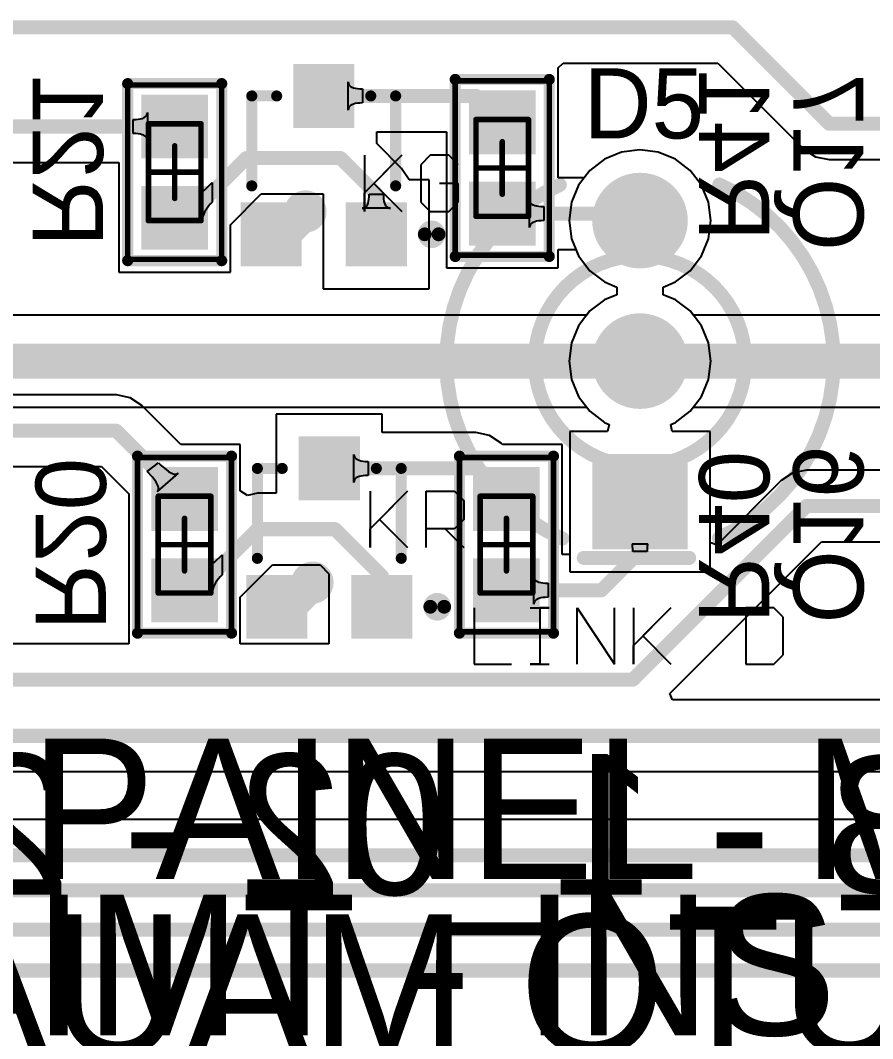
# Model space of a CAD drawing. Extents: x 8 to 204, y 9 to 177.
# Drawn here: x 94.26 to 109.66, y 22.49 to 40.89 of the extents above; entities that cross this region are included whole.
import ezdxf

# ---------------------------------------------------------------- set-up
doc = ezdxf.new("R2010")
doc.units = 0
doc.layers.get('0').update_dxf_attribs({"linetype": 'CONTINUOUS'})
for name, color, linetype in [('BOTTOMLAYER', 5, 'CONTINUOUS'), ('BOTTOMOVERLAY', 54, 'CONTINUOUS'), ('BOTTOMPASTE', 16, 'CONTINUOUS'), ('BOTTOMSOLDER', 6, 'CONTINUOUS'), ('MECHANICAL1', 6, 'CONTINUOUS'), ('MECHANICAL13', 56, 'CONTINUOUS'), ('MECHANICAL15', 56, 'CONTINUOUS'), ('MULTILAYER', 9, 'CONTINUOUS'), ('PADHOLELAYER', 156, 'CONTINUOUS'), ('TOPLAYER', 1, 'CONTINUOUS'), ('TOPOVERLAY', 2, 'CONTINUOUS'), ('TOPSOLDER', 216, 'CONTINUOUS'), ('VIAHOLELAYER', 16, 'CONTINUOUS')]:
    doc.layers.add(name, color=color, linetype=linetype)

# ---------------------------------------------------------------- blocks, each defined once
blk = doc.blocks.new('0603___MONTAGEM_M_QUINA_BK')
at = {"layer": 'BOTTOMLAYER'}
for points in [[(-1.3, 0.5), (-1.3, -0.5), (-0.35, 0.5), (-0.35, -0.5)], [(0.35, 0.5), (0.35, -0.5), (1.3, 0.5), (1.3, -0.5)]]:
    blk.add_solid(points, dxfattribs=at)
at = {"layer": 'BOTTOMOVERLAY', "const_width": 0.2}
for points in [[(-1.6, 0.85), (-1.6, -0.85)], [(-1.6, 0.85), (1.6, 0.85)], [(1.6, 0.85), (1.6, -0.85)], [(-1.6, -0.85), (1.6, -0.85)]]:
    blk.add_lwpolyline(points, dxfattribs=at)
at = {"layer": 'BOTTOMOVERLAY', "const_width": 0.1}
for points in [[(-1.65, 0.85, 1), (-1.55, 0.85, 1)], [(-1.65, 0.85, 1), (-1.55, 0.85, 1)], [(1.55, 0.85, 1), (1.65, 0.85, 1)], [(1.55, 0.85, 1), (1.65, 0.85, 1)], [(-1.65, -0.85, 1), (-1.55, -0.85, 1)], [(-1.65, -0.85, 1), (-1.55, -0.85, 1)], [(1.55, -0.85, 1), (1.65, -0.85, 1)], [(1.55, -0.85, 1), (1.65, -0.85, 1)]]:
    blk.add_lwpolyline(points, format="xyb", close=True, dxfattribs=at)
at = {"layer": 'BOTTOMPASTE'}
for points in [[(-1.3, 0.5), (-1.3, -0.5), (-0.35, 0.5), (-0.35, -0.5)], [(0.35, 0.5), (0.35, -0.5), (1.3, 0.5), (1.3, -0.5)]]:
    blk.add_solid(points, dxfattribs=at)
at = {"layer": 'BOTTOMSOLDER'}
for points in [[(-1.402, 0.602), (-1.402, -0.602), (-0.248, 0.602), (-0.248, -0.602)], [(0.248, 0.602), (0.248, -0.602), (1.402, 0.602), (1.402, -0.602)]]:
    blk.add_solid(points, dxfattribs=at)
at = {"layer": 'MECHANICAL13', "const_width": 0.1}
for points in [[(-0.875, 0.475), (-0.875, -0.475)], [(-0.875, 0.475), (0.875, 0.475)], [(0.875, 0.475), (0.875, -0.475)], [(-0.875, -0.475), (0.875, -0.475)]]:
    blk.add_lwpolyline(points, dxfattribs=at)
at = {"layer": 'MECHANICAL13', "const_width": 0.05}
for points in [[(-0.9, 0.475, 1), (-0.85, 0.475, 1)], [(-0.9, 0.475, 1), (-0.85, 0.475, 1)], [(0.85, 0.475, 1), (0.9, 0.475, 1)], [(0.85, 0.475, 1), (0.9, 0.475, 1)], [(-0.9, -0.475, 1), (-0.85, -0.475, 1)], [(-0.9, -0.475, 1), (-0.85, -0.475, 1)], [(0.85, -0.475, 1), (0.9, -0.475, 1)], [(0.85, -0.475, 1), (0.9, -0.475, 1)]]:
    blk.add_lwpolyline(points, format="xyb", close=True, dxfattribs=at)
at = {"layer": 'MECHANICAL15', "const_width": 0.1}
for points in [[(-1.575, 0.85), (-1.575, -0.85)], [(-1.575, 0.85), (1.575, 0.85)], [(1.575, 0.85), (1.575, -0.85)], [(0, 0.475), (0, -0.475)], [(-0.475, 0), (0.475, 0)], [(-1.575, -0.85), (1.575, -0.85)]]:
    blk.add_lwpolyline(points, dxfattribs=at)
at = {"layer": 'MECHANICAL15', "const_width": 0.05}
for points in [[(-1.6, 0.85, 1), (-1.55, 0.85, 1)], [(-1.6, 0.85, 1), (-1.55, 0.85, 1)], [(1.55, 0.85, 1), (1.6, 0.85, 1)], [(1.55, 0.85, 1), (1.6, 0.85, 1)], [(-0.025, 0.475, 1), (0.025, 0.475, 1)], [(-0.5, 0, 1), (-0.45, 0, 1)], [(0.45, 0, 1), (0.5, 0, 1)], [(-0.025, -0.475, 1), (0.025, -0.475, 1)], [(-1.6, -0.85, 1), (-1.55, -0.85, 1)], [(-1.6, -0.85, 1), (-1.55, -0.85, 1)], [(1.55, -0.85, 1), (1.6, -0.85, 1)], [(1.55, -0.85, 1), (1.6, -0.85, 1)]]:
    blk.add_lwpolyline(points, format="xyb", close=True, dxfattribs=at)
blk = doc.blocks.new('0603___MONTAGEM_M_QUINA_BL')
at = {"layer": 'BOTTOMLAYER'}
for points in [[(-1.3, 0.5), (-1.3, -0.5), (-0.35, 0.5), (-0.35, -0.5)], [(0.35, 0.5), (0.35, -0.5), (1.3, 0.5), (1.3, -0.5)]]:
    blk.add_solid(points, dxfattribs=at)
at = {"layer": 'BOTTOMOVERLAY', "const_width": 0.2}
for points in [[(-1.6, 0.85), (-1.6, -0.85)], [(-1.6, 0.85), (1.6, 0.85)], [(1.6, 0.85), (1.6, -0.85)], [(-1.6, -0.85), (1.6, -0.85)]]:
    blk.add_lwpolyline(points, dxfattribs=at)
at = {"layer": 'BOTTOMOVERLAY', "const_width": 0.1}
for points in [[(-1.65, 0.85, 1), (-1.55, 0.85, 1)], [(-1.65, 0.85, 1), (-1.55, 0.85, 1)], [(1.55, 0.85, 1), (1.65, 0.85, 1)], [(1.55, 0.85, 1), (1.65, 0.85, 1)], [(-1.65, -0.85, 1), (-1.55, -0.85, 1)], [(-1.65, -0.85, 1), (-1.55, -0.85, 1)], [(1.55, -0.85, 1), (1.65, -0.85, 1)], [(1.55, -0.85, 1), (1.65, -0.85, 1)]]:
    blk.add_lwpolyline(points, format="xyb", close=True, dxfattribs=at)
at = {"layer": 'BOTTOMPASTE'}
for points in [[(-1.3, 0.5), (-1.3, -0.5), (-0.35, 0.5), (-0.35, -0.5)], [(0.35, 0.5), (0.35, -0.5), (1.3, 0.5), (1.3, -0.5)]]:
    blk.add_solid(points, dxfattribs=at)
at = {"layer": 'BOTTOMSOLDER'}
for points in [[(-1.402, 0.602), (-1.402, -0.602), (-0.248, 0.602), (-0.248, -0.602)], [(0.248, 0.602), (0.248, -0.602), (1.402, 0.602), (1.402, -0.602)]]:
    blk.add_solid(points, dxfattribs=at)
at = {"layer": 'MECHANICAL13', "const_width": 0.1}
for points in [[(-0.875, 0.475), (-0.875, -0.475)], [(-0.875, 0.475), (0.875, 0.475)], [(0.875, 0.475), (0.875, -0.475)], [(-0.875, -0.475), (0.875, -0.475)]]:
    blk.add_lwpolyline(points, dxfattribs=at)
at = {"layer": 'MECHANICAL13', "const_width": 0.05}
for points in [[(-0.9, 0.475, 1), (-0.85, 0.475, 1)], [(-0.9, 0.475, 1), (-0.85, 0.475, 1)], [(0.85, 0.475, 1), (0.9, 0.475, 1)], [(0.85, 0.475, 1), (0.9, 0.475, 1)], [(-0.9, -0.475, 1), (-0.85, -0.475, 1)], [(-0.9, -0.475, 1), (-0.85, -0.475, 1)], [(0.85, -0.475, 1), (0.9, -0.475, 1)], [(0.85, -0.475, 1), (0.9, -0.475, 1)]]:
    blk.add_lwpolyline(points, format="xyb", close=True, dxfattribs=at)
at = {"layer": 'MECHANICAL15', "const_width": 0.1}
for points in [[(-1.575, 0.85), (-1.575, -0.85)], [(-1.575, 0.85), (1.575, 0.85)], [(1.575, 0.85), (1.575, -0.85)], [(0, 0.475), (0, -0.475)], [(-0.475, 0), (0.475, 0)], [(-1.575, -0.85), (1.575, -0.85)]]:
    blk.add_lwpolyline(points, dxfattribs=at)
at = {"layer": 'MECHANICAL15', "const_width": 0.05}
for points in [[(-1.6, 0.85, 1), (-1.55, 0.85, 1)], [(-1.6, 0.85, 1), (-1.55, 0.85, 1)], [(1.55, 0.85, 1), (1.6, 0.85, 1)], [(1.55, 0.85, 1), (1.6, 0.85, 1)], [(-0.025, 0.475, 1), (0.025, 0.475, 1)], [(-0.5, 0, 1), (-0.45, 0, 1)], [(0.45, 0, 1), (0.5, 0, 1)], [(-0.025, -0.475, 1), (0.025, -0.475, 1)], [(-1.6, -0.85, 1), (-1.55, -0.85, 1)], [(-1.6, -0.85, 1), (-1.55, -0.85, 1)], [(1.55, -0.85, 1), (1.6, -0.85, 1)], [(1.55, -0.85, 1), (1.6, -0.85, 1)]]:
    blk.add_lwpolyline(points, format="xyb", close=True, dxfattribs=at)
blk = doc.blocks.new('0603___MONTAGEM_M_QUINA_BS')
at = {"layer": 'BOTTOMLAYER'}
for points in [[(-1.3, 0.5), (-1.3, -0.5), (-0.35, 0.5), (-0.35, -0.5)], [(0.35, 0.5), (0.35, -0.5), (1.3, 0.5), (1.3, -0.5)]]:
    blk.add_solid(points, dxfattribs=at)
at = {"layer": 'BOTTOMOVERLAY', "const_width": 0.2}
for points in [[(-1.6, -0.85), (-1.6, 0.85)], [(1.6, 0.85), (-1.6, 0.85)], [(1.6, -0.85), (1.6, 0.85)], [(1.6, -0.85), (-1.6, -0.85)]]:
    blk.add_lwpolyline(points, dxfattribs=at)
at = {"layer": 'BOTTOMOVERLAY', "const_width": 0.1}
for points in [[(-1.65, 0.85, 1), (-1.55, 0.85, 1)], [(-1.65, 0.85, 1), (-1.55, 0.85, 1)], [(1.55, 0.85, 1), (1.65, 0.85, 1)], [(1.55, 0.85, 1), (1.65, 0.85, 1)], [(-1.65, -0.85, 1), (-1.55, -0.85, 1)], [(-1.65, -0.85, 1), (-1.55, -0.85, 1)], [(1.55, -0.85, 1), (1.65, -0.85, 1)], [(1.55, -0.85, 1), (1.65, -0.85, 1)]]:
    blk.add_lwpolyline(points, format="xyb", close=True, dxfattribs=at)
at = {"layer": 'BOTTOMPASTE'}
for points in [[(-1.3, 0.5), (-1.3, -0.5), (-0.35, 0.5), (-0.35, -0.5)], [(0.35, 0.5), (0.35, -0.5), (1.3, 0.5), (1.3, -0.5)]]:
    blk.add_solid(points, dxfattribs=at)
at = {"layer": 'BOTTOMSOLDER'}
for points in [[(-1.402, 0.602), (-1.402, -0.602), (-0.248, 0.602), (-0.248, -0.602)], [(0.248, 0.602), (0.248, -0.602), (1.402, 0.602), (1.402, -0.602)]]:
    blk.add_solid(points, dxfattribs=at)
at = {"layer": 'MECHANICAL13', "const_width": 0.1}
for points in [[(-0.875, -0.475), (-0.875, 0.475)], [(0.875, 0.475), (-0.875, 0.475)], [(0.875, -0.475), (0.875, 0.475)], [(0.875, -0.475), (-0.875, -0.475)]]:
    blk.add_lwpolyline(points, dxfattribs=at)
at = {"layer": 'MECHANICAL13', "const_width": 0.05}
for points in [[(-0.9, 0.475, 1), (-0.85, 0.475, 1)], [(-0.9, 0.475, 1), (-0.85, 0.475, 1)], [(0.85, 0.475, 1), (0.9, 0.475, 1)], [(0.85, 0.475, 1), (0.9, 0.475, 1)], [(-0.9, -0.475, 1), (-0.85, -0.475, 1)], [(-0.9, -0.475, 1), (-0.85, -0.475, 1)], [(0.85, -0.475, 1), (0.9, -0.475, 1)], [(0.85, -0.475, 1), (0.9, -0.475, 1)]]:
    blk.add_lwpolyline(points, format="xyb", close=True, dxfattribs=at)
at = {"layer": 'MECHANICAL15', "const_width": 0.1}
for points in [[(-1.575, -0.85), (-1.575, 0.85)], [(1.575, 0.85), (-1.575, 0.85)], [(1.575, -0.85), (1.575, 0.85)], [(0, -0.475), (0, 0.475)], [(0.475, 0), (-0.475, 0)], [(1.575, -0.85), (-1.575, -0.85)]]:
    blk.add_lwpolyline(points, dxfattribs=at)
at = {"layer": 'MECHANICAL15', "const_width": 0.05}
for points in [[(-1.6, 0.85, 1), (-1.55, 0.85, 1)], [(-1.6, 0.85, 1), (-1.55, 0.85, 1)], [(1.55, 0.85, 1), (1.6, 0.85, 1)], [(1.55, 0.85, 1), (1.6, 0.85, 1)], [(-0.025, 0.475, 1), (0.025, 0.475, 1)], [(-0.5, 0, 1), (-0.45, 0, 1)], [(0.45, 0, 1), (0.5, 0, 1)], [(-0.025, -0.475, 1), (0.025, -0.475, 1)], [(-1.6, -0.85, 1), (-1.55, -0.85, 1)], [(-1.6, -0.85, 1), (-1.55, -0.85, 1)], [(1.55, -0.85, 1), (1.6, -0.85, 1)], [(1.55, -0.85, 1), (1.6, -0.85, 1)]]:
    blk.add_lwpolyline(points, format="xyb", close=True, dxfattribs=at)
blk = doc.blocks.new('0603___MONTAGEM_M_QUINA_BT')
at = {"layer": 'BOTTOMLAYER'}
for points in [[(-1.3, 0.5), (-1.3, -0.5), (-0.35, 0.5), (-0.35, -0.5)], [(0.35, 0.5), (0.35, -0.5), (1.3, 0.5), (1.3, -0.5)]]:
    blk.add_solid(points, dxfattribs=at)
at = {"layer": 'BOTTOMOVERLAY', "const_width": 0.2}
for points in [[(-1.6, -0.85), (-1.6, 0.85)], [(1.6, 0.85), (-1.6, 0.85)], [(1.6, -0.85), (1.6, 0.85)], [(1.6, -0.85), (-1.6, -0.85)]]:
    blk.add_lwpolyline(points, dxfattribs=at)
at = {"layer": 'BOTTOMOVERLAY', "const_width": 0.1}
for points in [[(-1.65, 0.85, 1), (-1.55, 0.85, 1)], [(-1.65, 0.85, 1), (-1.55, 0.85, 1)], [(1.55, 0.85, 1), (1.65, 0.85, 1)], [(1.55, 0.85, 1), (1.65, 0.85, 1)], [(-1.65, -0.85, 1), (-1.55, -0.85, 1)], [(-1.65, -0.85, 1), (-1.55, -0.85, 1)], [(1.55, -0.85, 1), (1.65, -0.85, 1)], [(1.55, -0.85, 1), (1.65, -0.85, 1)]]:
    blk.add_lwpolyline(points, format="xyb", close=True, dxfattribs=at)
at = {"layer": 'BOTTOMPASTE'}
for points in [[(-1.3, 0.5), (-1.3, -0.5), (-0.35, 0.5), (-0.35, -0.5)], [(0.35, 0.5), (0.35, -0.5), (1.3, 0.5), (1.3, -0.5)]]:
    blk.add_solid(points, dxfattribs=at)
at = {"layer": 'BOTTOMSOLDER'}
for points in [[(-1.402, 0.602), (-1.402, -0.602), (-0.248, 0.602), (-0.248, -0.602)], [(0.248, 0.602), (0.248, -0.602), (1.402, 0.602), (1.402, -0.602)]]:
    blk.add_solid(points, dxfattribs=at)
at = {"layer": 'MECHANICAL13', "const_width": 0.1}
for points in [[(-0.875, -0.475), (-0.875, 0.475)], [(0.875, 0.475), (-0.875, 0.475)], [(0.875, -0.475), (0.875, 0.475)], [(0.875, -0.475), (-0.875, -0.475)]]:
    blk.add_lwpolyline(points, dxfattribs=at)
at = {"layer": 'MECHANICAL13', "const_width": 0.05}
for points in [[(-0.9, 0.475, 1), (-0.85, 0.475, 1)], [(-0.9, 0.475, 1), (-0.85, 0.475, 1)], [(0.85, 0.475, 1), (0.9, 0.475, 1)], [(0.85, 0.475, 1), (0.9, 0.475, 1)], [(-0.9, -0.475, 1), (-0.85, -0.475, 1)], [(-0.9, -0.475, 1), (-0.85, -0.475, 1)], [(0.85, -0.475, 1), (0.9, -0.475, 1)], [(0.85, -0.475, 1), (0.9, -0.475, 1)]]:
    blk.add_lwpolyline(points, format="xyb", close=True, dxfattribs=at)
at = {"layer": 'MECHANICAL15', "const_width": 0.1}
for points in [[(-1.575, -0.85), (-1.575, 0.85)], [(1.575, 0.85), (-1.575, 0.85)], [(1.575, -0.85), (1.575, 0.85)], [(0, -0.475), (0, 0.475)], [(0.475, 0), (-0.475, 0)], [(1.575, -0.85), (-1.575, -0.85)]]:
    blk.add_lwpolyline(points, dxfattribs=at)
at = {"layer": 'MECHANICAL15', "const_width": 0.05}
for points in [[(-1.6, 0.85, 1), (-1.55, 0.85, 1)], [(-1.6, 0.85, 1), (-1.55, 0.85, 1)], [(1.55, 0.85, 1), (1.6, 0.85, 1)], [(1.55, 0.85, 1), (1.6, 0.85, 1)], [(-0.025, 0.475, 1), (0.025, 0.475, 1)], [(-0.5, 0, 1), (-0.45, 0, 1)], [(0.45, 0, 1), (0.5, 0, 1)], [(-0.025, -0.475, 1), (0.025, -0.475, 1)], [(-1.6, -0.85, 1), (-1.55, -0.85, 1)], [(-1.6, -0.85, 1), (-1.55, -0.85, 1)], [(1.55, -0.85, 1), (1.6, -0.85, 1)], [(1.55, -0.85, 1), (1.6, -0.85, 1)]]:
    blk.add_lwpolyline(points, format="xyb", close=True, dxfattribs=at)
blk = doc.blocks.new('SOT_23B_B_182')
at = {"layer": 'BOTTOMLAYER'}
for points in [[(-1.4, 0.775), (-0.5, 0.775), (-1.4, 1.725), (-0.5, 1.725)], [(0.5, 0.775), (1.4, 0.775), (0.5, 1.725), (1.4, 1.725)], [(-0.45, -1.725), (0.45, -1.725), (-0.45, -0.775), (0.45, -0.775)]]:
    blk.add_solid(points, dxfattribs=at)
at = {"layer": 'BOTTOMOVERLAY'}
for points, const_width in [([(-1.825, 1.25, 1), (-2.075, 1.25, 1)], 0.25), ([(-2.138, 1.25, 1), (-2.013, 1.25, 1)], 0.125), ([(-1.887, 1.25, 1), (-1.763, 1.25, 1)], 0.125), ([(-1.35, 0.375, 1), (-1.25, 0.375, 1)], 0.1), ([(1.25, 0.375, 1), (1.35, 0.375, 1)], 0.1), ([(-1.35, -1.25, 1), (-1.25, -1.25, 1)], 0.1), ([(-1.35, -1.25, 1), (-1.25, -1.25, 1)], 0.1), ([(-0.9, -1.25, 1), (-0.8, -1.25, 1)], 0.1), ([(0.8, -1.25, 1), (0.9, -1.25, 1)], 0.1), ([(1.25, -1.25, 1), (1.35, -1.25, 1)], 0.1), ([(1.25, -1.25, 1), (1.35, -1.25, 1)], 0.1)]:
    blk.add_lwpolyline(points, format="xyb", close=True, dxfattribs=dict(at, const_width=const_width))
at = {"layer": 'BOTTOMOVERLAY', "const_width": 0.2}
for points in [[(-1.3, 0.375), (-1.3, -1.25)], [(1.3, 0.375), (1.3, -1.25)], [(-0.85, -1.25), (-1.3, -1.25)], [(1.3, -1.25), (0.85, -1.25)]]:
    blk.add_lwpolyline(points, dxfattribs=at)
at = {"layer": 'BOTTOMPASTE'}
for points in [[(-1.4, 0.775), (-0.5, 0.775), (-1.4, 1.725), (-0.5, 1.725)], [(0.5, 0.775), (1.4, 0.775), (0.5, 1.725), (1.4, 1.725)], [(-0.45, -1.725), (0.45, -1.725), (-0.45, -0.775), (0.45, -0.775)]]:
    blk.add_solid(points, dxfattribs=at)
at = {"layer": 'BOTTOMSOLDER'}
for points in [[(-1.502, 0.673), (-0.398, 0.673), (-1.502, 1.827), (-0.398, 1.827)], [(0.398, 0.673), (1.502, 0.673), (0.398, 1.827), (1.502, 1.827)], [(-0.552, -1.827), (0.552, -1.827), (-0.552, -0.673), (0.552, -0.673)]]:
    blk.add_solid(points, dxfattribs=at)
blk = doc.blocks.new('SOT_23B_B_183')
at = {"layer": 'BOTTOMLAYER'}
for points in [[(-1.4, 0.775), (-0.5, 0.775), (-1.4, 1.725), (-0.5, 1.725)], [(0.5, 0.775), (1.4, 0.775), (0.5, 1.725), (1.4, 1.725)], [(-0.45, -1.725), (0.45, -1.725), (-0.45, -0.775), (0.45, -0.775)]]:
    blk.add_solid(points, dxfattribs=at)
at = {"layer": 'BOTTOMOVERLAY'}
for points, const_width in [([(-1.825, 1.25, 1), (-2.075, 1.25, 1)], 0.25), ([(-2.138, 1.25, 1), (-2.013, 1.25, 1)], 0.125), ([(-1.887, 1.25, 1), (-1.763, 1.25, 1)], 0.125), ([(-1.35, 0.375, 1), (-1.25, 0.375, 1)], 0.1), ([(1.25, 0.375, 1), (1.35, 0.375, 1)], 0.1), ([(-1.35, -1.25, 1), (-1.25, -1.25, 1)], 0.1), ([(-1.35, -1.25, 1), (-1.25, -1.25, 1)], 0.1), ([(-0.9, -1.25, 1), (-0.8, -1.25, 1)], 0.1), ([(0.8, -1.25, 1), (0.9, -1.25, 1)], 0.1), ([(1.25, -1.25, 1), (1.35, -1.25, 1)], 0.1), ([(1.25, -1.25, 1), (1.35, -1.25, 1)], 0.1)]:
    blk.add_lwpolyline(points, format="xyb", close=True, dxfattribs=dict(at, const_width=const_width))
at = {"layer": 'BOTTOMOVERLAY', "const_width": 0.2}
for points in [[(-1.3, 0.375), (-1.3, -1.25)], [(1.3, 0.375), (1.3, -1.25)], [(-0.85, -1.25), (-1.3, -1.25)], [(1.3, -1.25), (0.85, -1.25)]]:
    blk.add_lwpolyline(points, dxfattribs=at)
at = {"layer": 'BOTTOMPASTE'}
for points in [[(-1.4, 0.775), (-0.5, 0.775), (-1.4, 1.725), (-0.5, 1.725)], [(0.5, 0.775), (1.4, 0.775), (0.5, 1.725), (1.4, 1.725)], [(-0.45, -1.725), (0.45, -1.725), (-0.45, -0.775), (0.45, -0.775)]]:
    blk.add_solid(points, dxfattribs=at)
at = {"layer": 'BOTTOMSOLDER'}
for points in [[(-1.502, 0.673), (-0.398, 0.673), (-1.502, 1.827), (-0.398, 1.827)], [(0.398, 0.673), (1.502, 0.673), (0.398, 1.827), (1.502, 1.827)], [(-0.552, -1.827), (0.552, -1.827), (-0.552, -0.673), (0.552, -0.673)]]:
    blk.add_solid(points, dxfattribs=at)
blk = doc.blocks.new('L___3___________199')
at = {"layer": 'BOTTOMLAYER', "const_width": 0.762}
for points in [[(-0.381, 2.54, 1), (0.381, 2.54, 1)], [(-0.381, 0, 1), (0.381, 0, 1)]]:
    blk.add_lwpolyline(points, format="xyb", close=True, dxfattribs=at)
at = {"layer": 'BOTTOMLAYER'}
blk.add_solid([(0.762, -1.778), (-0.762, -1.778), (0.762, -3.302), (-0.762, -3.302)], dxfattribs=at)
at = {"layer": 'BOTTOMSOLDER', "const_width": 0.864}
for points in [[(-0.432, 2.54, 1), (0.432, 2.54, 1)], [(-0.432, 0, 1), (0.432, 0, 1)]]:
    blk.add_lwpolyline(points, format="xyb", close=True, dxfattribs=at)
at = {"layer": 'BOTTOMSOLDER'}
blk.add_solid([(0.864, -1.676), (-0.864, -1.676), (0.864, -3.404), (-0.864, -3.404)], dxfattribs=at)
at = {"layer": 'MECHANICAL1'}
for points, const_width in [([(1.9, 0, 1), (-1.9, 0, 1)], 0.254), ([(-1.963, 0, 1), (-1.836, 0, 1)], 0.127), ([(1.836, 0, 1), (1.963, 0, 1)], 0.127)]:
    blk.add_lwpolyline(points, format="xyb", close=True, dxfattribs=dict(at, const_width=const_width))
at = {"layer": 'MULTILAYER', "const_width": 0.762}
for points in [[(-0.381, 2.54, 1), (0.381, 2.54, 1)], [(-0.381, 0, 1), (0.381, 0, 1)]]:
    blk.add_lwpolyline(points, format="xyb", close=True, dxfattribs=at)
at = {"layer": 'MULTILAYER'}
blk.add_solid([(0.762, -1.778), (-0.762, -1.778), (0.762, -3.302), (-0.762, -3.302)], dxfattribs=at)
at = {"layer": 'PADHOLELAYER', "const_width": 0.394}
for points in [[(-0.197, 2.54, 1), (0.197, 2.54, 1)], [(-0.197, 0, 1), (0.197, 0, 1)], [(-0.197, -2.54, 1), (0.197, -2.54, 1)]]:
    blk.add_lwpolyline(points, format="xyb", close=True, dxfattribs=at)
at = {"layer": 'TOPLAYER', "const_width": 0.762}
for points in [[(-0.381, 2.54, 1), (0.381, 2.54, 1)], [(-0.381, 0, 1), (0.381, 0, 1)]]:
    blk.add_lwpolyline(points, format="xyb", close=True, dxfattribs=at)
at = {"layer": 'TOPLAYER'}
blk.add_solid([(0.762, -1.778), (-0.762, -1.778), (0.762, -3.302), (-0.762, -3.302)], dxfattribs=at)
at = {"layer": 'TOPOVERLAY', "const_width": 0.254}
for points in [[(-1.403, -3.207, -0.648955), (-1.448, 3.186)], [(1.435, 3.192, -0.647722), (1.427, -3.196)]]:
    blk.add_lwpolyline(points, format="xyb", dxfattribs=at)
at = {"layer": 'TOPOVERLAY', "const_width": 0.127}
for points in [[(-1.512, 3.186, 1), (-1.385, 3.186, 1)], [(1.371, 3.192, 1), (1.498, 3.192, 1)], [(-1.466, -3.207, 1), (-1.339, -3.207, 1)], [(1.364, -3.196, 1), (1.491, -3.196, 1)], [(-1.079, -3.556, 1), (-0.952, -3.556, 1)], [(0.825, -3.556, 1), (0.952, -3.556, 1)]]:
    blk.add_lwpolyline(points, format="xyb", close=True, dxfattribs=at)
at = {"layer": 'TOPOVERLAY', "const_width": 0.254}
blk.add_lwpolyline([(-1.016, -3.556), (0.889, -3.556)], dxfattribs=at)
at = {"layer": 'TOPSOLDER', "const_width": 0.864}
for points in [[(-0.432, 2.54, 1), (0.432, 2.54, 1)], [(-0.432, 0, 1), (0.432, 0, 1)]]:
    blk.add_lwpolyline(points, format="xyb", close=True, dxfattribs=at)
at = {"layer": 'TOPSOLDER'}
blk.add_solid([(0.864, -1.676), (-0.864, -1.676), (0.864, -3.404), (-0.864, -3.404)], dxfattribs=at)

msp = doc.modelspace()

# ---------------------------------------------------------------- linework, layer by layer
at = {"layer": 'BOTTOMLAYER'}
for p, q in [((103.98, 40.035), (104.072, 40.12)), ((104.072, 40.12), (106.869, 40.12)), ((106.869, 40.12), (108.42, 38.569)), ((103.98, 38.049), (103.98, 40.035)), ((100.19, 39.274), (100.19, 39.782)), ((100.19, 39.782), (100.192, 39.758)), ((100.192, 39.758), (100.2, 39.736)), ((100.2, 39.736), (100.213, 39.717)), ((100.213, 39.717), (100.231, 39.701)), ((100.231, 39.701), (100.254, 39.687)), ((100.254, 39.687), (100.282, 39.675)), ((100.282, 39.675), (100.316, 39.666)), ((100.316, 39.666), (100.354, 39.66)), ((100.354, 39.66), (100.398, 39.656)), ((100.398, 39.656), (100.447, 39.655)), ((100.447, 39.655), (100.447, 39.401)), ((100.282, 39.38), (100.254, 39.369)), ((100.316, 39.389), (100.282, 39.38)), ((100.354, 39.396), (100.316, 39.389)), ((100.398, 39.4), (100.354, 39.396)), ((100.447, 39.401), (100.398, 39.4)), ((96.549, 39.184), (96.557, 39.206)), ((96.557, 39.206), (96.559, 39.23)), ((96.559, 39.23), (96.559, 38.722)), ((100.192, 39.298), (100.19, 39.274)), ((100.2, 39.32), (100.192, 39.298)), ((100.213, 39.339), (100.2, 39.32)), ((100.231, 39.355), (100.213, 39.339)), ((100.254, 39.369), (100.231, 39.355)), ((96.302, 39.103), (96.351, 39.104)), ((96.302, 38.849), (96.302, 39.103)), ((96.351, 39.104), (96.395, 39.108)), ((96.395, 39.108), (96.434, 39.114)), ((96.434, 39.114), (96.467, 39.123)), ((96.467, 39.123), (96.495, 39.135)), ((96.495, 39.135), (96.518, 39.149)), ((96.518, 39.149), (96.536, 39.165)), ((96.536, 39.165), (96.549, 39.184)), ((96.351, 38.848), (96.302, 38.849)), ((96.395, 38.844), (96.351, 38.848)), ((96.434, 38.837), (96.395, 38.844)), ((96.467, 38.828), (96.434, 38.837)), ((96.495, 38.817), (96.467, 38.828)), ((100.704, 38.667), (100.704, 38.88)), ((100.704, 38.88), (101.964, 38.88)), ((101.964, 38.88), (101.964, 38.069)), ((96.518, 38.803), (96.495, 38.817)), ((96.536, 38.787), (96.518, 38.803)), ((96.549, 38.768), (96.536, 38.787)), ((96.557, 38.746), (96.549, 38.768)), ((96.559, 38.722), (96.557, 38.746)), ((101.154, 38.217), (100.704, 38.667)), ((105.129, 38.513), (104.82, 38.385)), ((105.461, 38.557), (105.129, 38.513)), ((105.792, 38.513), (105.461, 38.557)), ((106.101, 38.385), (105.792, 38.513)), ((108.42, 38.569), (108.63, 38.428)), ((93.257, 38.328), (96.045, 38.328)), ((96.045, 38.328), (96.045, 37.993)), ((104.82, 38.385), (104.555, 38.182)), ((106.367, 38.182), (106.101, 38.385)), ((108.63, 38.428), (108.878, 38.379)), ((108.878, 38.379), (111.438, 38.379)), ((101.292, 38.011), (101.154, 38.217)), ((104.555, 38.182), (104.453, 38.049)), ((106.57, 37.916), (106.367, 38.182)), ((96.045, 37.993), (96.045, 36.343)), ((97.595, 37.834), (97.73, 37.966)), ((97.73, 37.966), (97.73, 37.606)), ((101.654, 38.011), (101.292, 38.011)), ((101.654, 36.045), (101.654, 38.011)), ((101.964, 38.069), (101.964, 36.419)), ((104.453, 38.049), (103.98, 38.049)), ((106.698, 37.608), (106.57, 37.916)), ((97.547, 37.247), (97.55, 37.798)), ((97.55, 37.798), (97.552, 37.797)), ((97.552, 37.797), (97.558, 37.801)), ((97.558, 37.801), (97.567, 37.808)), ((97.567, 37.808), (97.595, 37.834)), ((98.067, 37.207), (98.617, 37.757)), ((98.617, 37.757), (99.738, 37.757)), ((99.738, 37.757), (99.738, 36.045)), ((100.568, 37.705), (100.569, 37.754)), ((100.569, 37.754), (100.823, 37.754)), ((100.823, 37.754), (100.824, 37.705)), ((97.695, 37.57), (97.665, 37.534)), ((97.73, 37.606), (97.695, 37.57)), ((100.507, 37.523), (100.523, 37.54)), ((100.523, 37.54), (100.537, 37.563)), ((100.537, 37.563), (100.548, 37.591)), ((100.548, 37.591), (100.557, 37.624)), ((100.557, 37.624), (100.564, 37.662)), ((100.564, 37.662), (100.568, 37.705)), ((100.824, 37.705), (100.828, 37.662)), ((100.828, 37.662), (100.834, 37.624)), ((100.834, 37.624), (100.843, 37.591)), ((100.843, 37.591), (100.855, 37.563)), ((100.855, 37.563), (100.869, 37.54)), ((100.869, 37.54), (100.885, 37.523)), ((103.466, 37.148), (103.466, 37.656)), ((103.466, 37.656), (103.468, 37.632)), ((103.468, 37.632), (103.476, 37.61)), ((103.476, 37.61), (103.489, 37.591)), ((103.489, 37.591), (103.507, 37.575)), ((103.507, 37.575), (103.53, 37.561)), ((103.53, 37.561), (103.558, 37.549)), ((103.558, 37.549), (103.591, 37.54)), ((103.591, 37.54), (103.63, 37.534)), ((106.742, 37.276), (106.698, 37.608)), ((97.577, 37.39), (97.564, 37.354)), ((97.593, 37.426), (97.577, 37.39)), ((97.614, 37.462), (97.593, 37.426)), ((97.637, 37.498), (97.614, 37.462)), ((97.665, 37.534), (97.637, 37.498)), ((100.442, 37.5), (100.466, 37.502)), ((100.95, 37.5), (100.442, 37.5)), ((100.466, 37.502), (100.488, 37.51)), ((100.488, 37.51), (100.507, 37.523)), ((100.885, 37.523), (100.904, 37.51)), ((100.904, 37.51), (100.926, 37.502)), ((100.926, 37.502), (100.95, 37.5)), ((103.63, 37.534), (103.674, 37.53)), ((103.674, 37.53), (103.723, 37.529)), ((103.723, 37.529), (103.723, 37.275)), ((97.549, 37.283), (97.547, 37.247)), ((97.555, 37.318), (97.549, 37.283)), ((97.564, 37.354), (97.555, 37.318)), ((98.061, 37.2), (98.067, 37.207)), ((98.061, 36.343), (98.061, 37.2)), ((103.468, 37.172), (103.466, 37.148)), ((103.476, 37.194), (103.468, 37.172)), ((103.489, 37.213), (103.476, 37.194)), ((103.507, 37.229), (103.489, 37.213)), ((103.53, 37.243), (103.507, 37.229)), ((103.558, 37.255), (103.53, 37.243)), ((103.591, 37.264), (103.558, 37.255)), ((103.63, 37.27), (103.591, 37.264)), ((103.674, 37.274), (103.63, 37.27)), ((103.723, 37.275), (103.674, 37.274)), ((106.698, 36.944), (106.742, 37.276)), ((106.57, 36.636), (106.698, 36.944)), ((103.98, 36.419), (103.98, 36.755)), ((103.98, 36.755), (104.302, 36.755)), ((104.302, 36.755), (104.351, 36.636)), ((104.351, 36.636), (104.555, 36.37)), ((106.367, 36.37), (106.57, 36.636)), ((96.045, 36.343), (98.061, 36.343)), ((101.964, 36.419), (103.98, 36.419)), ((104.555, 36.37), (104.82, 36.167)), ((106.101, 36.167), (106.367, 36.37)), ((104.82, 36.167), (105.042, 36.075)), ((105.042, 36.075), (105.042, 35.937)), ((105.879, 36.075), (106.101, 36.167)), ((105.879, 35.937), (105.879, 36.075)), ((99.738, 36.045), (101.654, 36.045)), ((105.042, 35.937), (104.82, 35.845)), ((106.101, 35.845), (105.879, 35.937)), ((104.82, 35.845), (104.555, 35.642)), ((106.367, 35.642), (106.101, 35.845)), ((104.555, 35.642), (104.351, 35.376)), ((106.57, 35.376), (106.367, 35.642)), ((104.351, 35.376), (104.223, 35.068)), ((106.698, 35.068), (106.57, 35.376)), ((104.223, 35.068), (104.18, 34.736)), ((106.742, 34.736), (106.698, 35.068)), ((104.18, 34.736), (104.223, 34.404)), ((106.698, 34.404), (106.742, 34.736)), ((104.223, 34.404), (104.351, 34.096)), ((106.57, 34.096), (106.698, 34.404)), ((95.999, 34.125), (91.33, 34.125)), ((96.247, 34.075), (95.999, 34.125)), ((96.457, 33.935), (96.247, 34.075)), ((104.351, 34.096), (104.555, 33.83)), ((106.367, 33.83), (106.57, 34.096)), ((97.164, 33.228), (96.457, 33.935)), ((100.805, 33.78), (98.889, 33.78)), ((98.889, 33.78), (98.889, 32.347)), ((100.805, 33.444), (100.805, 33.78)), ((104.555, 33.83), (104.82, 33.627)), ((106.101, 33.627), (106.367, 33.83)), ((104.82, 33.627), (104.902, 33.593)), ((104.902, 33.593), (104.876, 33.466)), ((106.02, 33.593), (106.101, 33.627)), ((106.045, 33.466), (106.02, 33.593)), ((102.496, 33.444), (100.805, 33.444)), ((102.744, 33.395), (102.496, 33.444)), ((102.954, 33.255), (102.744, 33.395)), ((104.876, 33.466), (104.191, 33.466)), ((104.191, 33.466), (104.191, 31.242)), ((106.731, 33.466), (106.045, 33.466)), ((106.731, 31.46), (106.731, 33.466)), ((98.239, 33.228), (97.164, 33.228)), ((97.164, 33.228), (97.164, 33.228)), ((98.239, 32.395), (98.239, 33.228)), ((102.98, 33.228), (102.954, 33.255)), ((104.056, 33.228), (102.98, 33.228)), ((104.056, 31.242), (104.056, 33.228)), ((100.291, 32.543), (100.291, 33.051)), ((100.291, 33.051), (100.294, 33.027)), ((100.294, 33.027), (100.302, 33.005)), ((100.302, 33.005), (100.314, 32.986)), ((100.314, 32.986), (100.332, 32.97)), ((100.332, 32.97), (100.356, 32.956)), ((100.356, 32.956), (100.384, 32.944)), ((100.384, 32.944), (100.417, 32.935)), ((91.364, 32.83), (95.731, 32.83)), ((95.731, 32.83), (96.222, 32.338)), ((96.555, 32.742), (96.759, 32.896)), ((96.759, 32.896), (96.81, 32.847)), ((96.81, 32.847), (96.903, 32.769)), ((96.903, 32.769), (96.944, 32.74)), ((100.417, 32.935), (100.456, 32.929)), ((100.456, 32.929), (100.5, 32.925)), ((100.5, 32.925), (100.548, 32.924)), ((100.548, 32.924), (100.548, 32.67)), ((108.47, 32.765), (108.222, 32.716)), ((111.463, 32.765), (108.47, 32.765)), ((96.651, 32.639), (96.555, 32.742)), ((96.687, 32.593), (96.651, 32.639)), ((96.717, 32.551), (96.687, 32.593)), ((97.118, 32.714), (96.737, 32.383)), ((96.944, 32.74), (96.981, 32.718)), ((96.981, 32.718), (97.016, 32.704)), ((97.016, 32.704), (97.046, 32.696)), ((97.046, 32.696), (97.074, 32.695)), ((97.074, 32.695), (97.098, 32.701)), ((97.098, 32.701), (97.118, 32.714)), ((100.302, 32.589), (100.294, 32.567)), ((100.314, 32.608), (100.302, 32.589)), ((100.332, 32.624), (100.314, 32.608)), ((100.356, 32.638), (100.332, 32.624)), ((100.384, 32.649), (100.356, 32.638)), ((100.417, 32.658), (100.384, 32.649)), ((100.456, 32.665), (100.417, 32.658)), ((100.5, 32.669), (100.456, 32.665)), ((100.548, 32.67), (100.5, 32.669)), ((108.012, 32.576), (106.848, 31.411)), ((108.222, 32.716), (108.012, 32.576)), ((96.739, 32.513), (96.717, 32.551)), ((96.737, 32.383), (96.752, 32.401)), ((96.753, 32.479), (96.739, 32.513)), ((96.752, 32.401), (96.76, 32.423)), ((96.761, 32.449), (96.753, 32.479)), ((96.76, 32.423), (96.761, 32.449)), ((98.366, 32.31), (98.239, 32.395)), ((100.294, 32.567), (100.291, 32.543)), ((96.222, 32.338), (96.222, 32.334)), ((96.222, 32.334), (96.223, 32.328)), ((96.223, 32.328), (96.223, 31.262)), ((98.552, 32.347), (98.366, 32.31)), ((98.889, 32.347), (98.552, 32.347)), ((105.998, 28.73), (108.738, 31.47)), ((108.738, 31.47), (111.463, 31.47)), ((105.32, 31.436), (105.317, 31.437)), ((105.317, 31.437), (105.605, 31.437)), ((105.323, 31.431), (105.32, 31.436)), ((105.325, 31.424), (105.323, 31.431)), ((105.328, 31.414), (105.325, 31.424)), ((105.334, 31.32), (105.328, 31.414)), ((105.334, 31.293), (105.334, 31.32)), ((105.588, 31.293), (105.334, 31.293)), ((105.589, 31.366), (105.588, 31.293)), ((105.592, 31.401), (105.589, 31.366)), ((105.594, 31.414), (105.592, 31.401)), ((105.596, 31.424), (105.594, 31.414)), ((105.599, 31.431), (105.596, 31.424)), ((105.602, 31.436), (105.599, 31.431)), ((105.605, 31.437), (105.602, 31.436)), ((106.848, 31.411), (106.731, 31.46)), ((96.223, 31.262), (96.223, 29.629)), ((97.744, 31.077), (97.773, 31.103)), ((97.773, 31.103), (97.908, 31.235)), ((97.908, 31.235), (97.908, 30.875)), ((104.191, 31.242), (104.056, 31.242)), ((97.725, 30.516), (97.728, 31.067)), ((97.728, 31.067), (97.73, 31.066)), ((97.73, 31.066), (97.735, 31.07)), ((97.735, 31.07), (97.744, 31.077)), ((98.245, 30.476), (98.82, 31.052)), ((98.82, 31.052), (99.681, 31.052)), ((99.681, 31.052), (99.839, 30.893)), ((97.791, 30.731), (97.771, 30.695)), ((97.815, 30.767), (97.791, 30.731)), ((97.842, 30.803), (97.815, 30.767)), ((97.873, 30.839), (97.842, 30.803)), ((97.908, 30.875), (97.873, 30.839)), ((99.839, 30.893), (99.839, 29.629)), ((103.542, 30.341), (103.542, 30.849)), ((103.542, 30.849), (103.544, 30.825)), ((103.544, 30.825), (103.552, 30.803)), ((103.552, 30.803), (103.565, 30.784)), ((103.565, 30.784), (103.583, 30.768)), ((103.583, 30.768), (103.606, 30.754)), ((103.606, 30.754), (103.634, 30.742)), ((103.634, 30.742), (103.668, 30.733)), ((103.668, 30.733), (103.706, 30.727)), ((97.727, 30.552), (97.725, 30.516)), ((97.733, 30.587), (97.727, 30.552)), ((97.742, 30.623), (97.733, 30.587)), ((97.755, 30.659), (97.742, 30.623)), ((97.771, 30.695), (97.755, 30.659)), ((103.706, 30.727), (103.75, 30.723)), ((103.75, 30.723), (103.799, 30.722)), ((103.799, 30.722), (103.799, 30.468)), ((98.239, 30.469), (98.245, 30.476)), ((98.239, 29.629), (98.239, 30.469)), ((103.544, 30.365), (103.542, 30.341)), ((103.552, 30.387), (103.544, 30.365)), ((103.565, 30.406), (103.552, 30.387)), ((103.583, 30.422), (103.565, 30.406)), ((103.606, 30.436), (103.583, 30.422)), ((103.634, 30.447), (103.606, 30.436)), ((103.668, 30.456), (103.634, 30.447)), ((103.706, 30.463), (103.668, 30.456)), ((103.75, 30.467), (103.706, 30.463)), ((103.799, 30.468), (103.75, 30.467)), ((96.223, 29.629), (81.726, 29.629)), ((99.839, 29.629), (98.239, 29.629)), ((106.047, 28.613), (105.998, 28.73)), ((120.433, 28.613), (106.047, 28.613)), ((81.536, 27.318), (120.701, 27.318)), ((133.869, 26.454), (82.234, 26.454))]:
    msp.add_line(p, q, dxfattribs=at)
for points, const_width in [([(92.608, 40.767), (107.137, 40.767)], 0.254), ([(107.137, 40.767), (108.878, 39.027)], 0.254), ([(99.746, 39.528), (102.496, 39.528)], 0.254), ([(102.496, 39.528), (102.972, 39.052)], 0.254), ([(93.257, 38.976), (97.053, 38.976)], 0.254), ([(108.878, 39.027), (112.446, 39.027)], 0.254), ([(97.27, 37.326), (98.349, 38.405)], 0.254), ([(98.349, 38.405), (100.051, 38.405)], 0.254), ([(100.051, 38.405), (100.696, 37.76)], 0.254), ([(99.004, 37.028), (99.416, 37.44)], 0.635), ([(100.696, 37.028), (100.696, 37.76)], 0.254), ([(97.053, 37.326), (97.27, 37.326)], 0.254), ([(102.972, 37.402), (105.335, 37.402)], 0.254), ([(105.335, 37.402), (105.461, 37.276)], 0.254), ([(98.796, 37.028), (99.004, 37.028)], 0.635), ([(88.925, 33.477), (95.999, 33.477)], 0.254), ([(95.999, 33.477), (97.231, 32.245)], 0.254), ([(99.847, 32.797), (102.496, 32.797)], 0.254), ([(102.496, 32.797), (103.048, 32.245)], 0.254), ([(105.334, 28.981), (108.47, 32.118)], 0.254), ([(105.461, 31.293), (105.461, 32.196)], 0.254), ([(108.47, 32.118), (112.471, 32.118)], 0.254), ([(97.448, 30.595), (98.552, 31.699)], 0.254), ([(98.552, 31.699), (99.949, 31.699)], 0.254), ([(99.949, 31.699), (100.797, 30.851)], 0.254), ([(104.763, 30.595), (105.461, 31.293)], 0.254), ([(99.105, 30.297), (99.543, 30.734)], 0.635), ([(100.797, 30.297), (100.797, 30.851)], 0.254), ([(97.231, 30.595), (97.448, 30.595)], 0.254), ([(98.897, 30.297), (99.105, 30.297)], 0.635), ([(103.048, 30.595), (104.763, 30.595)], 0.254), ([(81.458, 28.981), (105.334, 28.981)], 0.254), ([(81.026, 27.965), (120.701, 27.965)], 0.254), ([(81.966, 25.806), (134.137, 25.806)], 0.254), ([(81.585, 25.171), (134.899, 25.171)], 0.254), ([(79.832, 24.46), (135.585, 24.46)], 0.254), ([(78.435, 23.724), (137.574, 23.724)], 0.254)]:
    msp.add_lwpolyline(points, dxfattribs=dict(at, const_width=const_width))
for points, const_width in [([(107.074, 40.767, 1), (107.201, 40.767, 1)], 0.127), ([(107.074, 40.767, 1), (107.201, 40.767, 1)], 0.127), ([(99.682, 39.528, 1), (99.809, 39.528, 1)], 0.127), ([(102.432, 39.528, 1), (102.559, 39.528, 1)], 0.127), ([(102.432, 39.528, 1), (102.559, 39.528, 1)], 0.127), ([(96.99, 38.976, 1), (97.117, 38.976, 1)], 0.127), ([(102.908, 39.052, 1), (103.035, 39.052, 1)], 0.127), ([(108.814, 39.027, 1), (108.941, 39.027, 1)], 0.127), ([(108.814, 39.027, 1), (108.941, 39.027, 1)], 0.127), ([(98.285, 38.405, 1), (98.412, 38.405, 1)], 0.127), ([(98.285, 38.405, 1), (98.412, 38.405, 1)], 0.127), ([(99.987, 38.405, 1), (100.114, 38.405, 1)], 0.127), ([(99.987, 38.405, 1), (100.114, 38.405, 1)], 0.127), ([(99.225, 37.44, 1), (99.606, 37.44, 1)], 0.381), ([(99.257, 37.44, 1), (99.574, 37.44, 1)], 0.318), ([(100.632, 37.76, 1), (100.759, 37.76, 1)], 0.127), ([(100.632, 37.76, 1), (100.759, 37.76, 1)], 0.127), ([(96.99, 37.326, 1), (97.117, 37.326, 1)], 0.127), ([(97.206, 37.326, 1), (97.333, 37.326, 1)], 0.127), ([(97.206, 37.326, 1), (97.333, 37.326, 1)], 0.127), ([(102.908, 37.402, 1), (103.035, 37.402, 1)], 0.127), ([(105.271, 37.402, 1), (105.398, 37.402, 1)], 0.127), ([(105.271, 37.402, 1), (105.398, 37.402, 1)], 0.127), ([(105.397, 37.276, 1), (105.524, 37.276, 1)], 0.127), ([(98.637, 37.028, 1), (98.955, 37.028, 1)], 0.318), ([(98.845, 37.028, 1), (99.163, 37.028, 1)], 0.318), ([(98.845, 37.028, 1), (99.163, 37.028, 1)], 0.318), ([(100.632, 37.028, 1), (100.759, 37.028, 1)], 0.127), ([(95.935, 33.477, 1), (96.062, 33.477, 1)], 0.127), ([(95.935, 33.477, 1), (96.062, 33.477, 1)], 0.127), ([(99.784, 32.797, 1), (99.911, 32.797, 1)], 0.127), ([(102.432, 32.797, 1), (102.559, 32.797, 1)], 0.127), ([(102.432, 32.797, 1), (102.559, 32.797, 1)], 0.127), ([(97.168, 32.245, 1), (97.295, 32.245, 1)], 0.127), ([(102.984, 32.245, 1), (103.111, 32.245, 1)], 0.127), ([(105.397, 32.196, 1), (105.524, 32.196, 1)], 0.127), ([(108.407, 32.118, 1), (108.534, 32.118, 1)], 0.127), ([(108.407, 32.118, 1), (108.534, 32.118, 1)], 0.127), ([(98.488, 31.699, 1), (98.615, 31.699, 1)], 0.127), ([(98.488, 31.699, 1), (98.615, 31.699, 1)], 0.127), ([(99.885, 31.699, 1), (100.013, 31.699, 1)], 0.127), ([(99.885, 31.699, 1), (100.013, 31.699, 1)], 0.127), ([(105.397, 31.293, 1), (105.524, 31.293, 1)], 0.127), ([(105.397, 31.293, 1), (105.524, 31.293, 1)], 0.127), ([(99.352, 30.734, 1), (99.733, 30.734, 1)], 0.381), ([(99.384, 30.734, 1), (99.701, 30.734, 1)], 0.318), ([(100.734, 30.851, 1), (100.861, 30.851, 1)], 0.127), ([(100.734, 30.851, 1), (100.861, 30.851, 1)], 0.127), ([(97.168, 30.595, 1), (97.295, 30.595, 1)], 0.127), ([(97.384, 30.595, 1), (97.511, 30.595, 1)], 0.127), ([(97.384, 30.595, 1), (97.511, 30.595, 1)], 0.127), ([(98.739, 30.297, 1), (99.056, 30.297, 1)], 0.318), ([(98.947, 30.297, 1), (99.264, 30.297, 1)], 0.318), ([(98.947, 30.297, 1), (99.264, 30.297, 1)], 0.318), ([(102.984, 30.595, 1), (103.111, 30.595, 1)], 0.127), ([(104.699, 30.595, 1), (104.826, 30.595, 1)], 0.127), ([(104.699, 30.595, 1), (104.826, 30.595, 1)], 0.127), ([(100.734, 30.297, 1), (100.861, 30.297, 1)], 0.127), ([(105.27, 28.981, 1), (105.397, 28.981, 1)], 0.127), ([(105.27, 28.981, 1), (105.397, 28.981, 1)], 0.127)]:
    msp.add_lwpolyline(points, format="xyb", close=True, dxfattribs=dict(at, const_width=const_width))
at = {"layer": 'MULTILAYER', "const_width": 0.381}
for points in [[(99.225, 37.44, 1), (99.606, 37.44, 1)], [(99.352, 30.734, 1), (99.733, 30.734, 1)]]:
    msp.add_lwpolyline(points, format="xyb", close=True, dxfattribs=at)
at = {"layer": 'TOPLAYER'}
for p, q in [((105.129, 38.513), (104.82, 38.385)), ((105.461, 38.557), (105.129, 38.513)), ((105.792, 38.513), (105.461, 38.557)), ((106.101, 38.385), (105.792, 38.513)), ((104.82, 38.385), (104.555, 38.182)), ((106.367, 38.182), (106.101, 38.385)), ((104.555, 38.182), (104.351, 37.916)), ((106.57, 37.916), (106.367, 38.182)), ((104.351, 37.916), (104.223, 37.608)), ((106.698, 37.608), (106.57, 37.916)), ((104.223, 37.608), (104.18, 37.276)), ((106.742, 37.276), (106.698, 37.608)), ((104.18, 37.276), (104.223, 36.944)), ((106.698, 36.944), (106.742, 37.276)), ((104.223, 36.944), (104.351, 36.636)), ((106.57, 36.636), (106.698, 36.944)), ((104.351, 36.636), (104.555, 36.37)), ((106.367, 36.37), (106.57, 36.636)), ((104.555, 36.37), (104.82, 36.167)), ((106.101, 36.167), (106.367, 36.37)), ((104.82, 36.167), (105.042, 36.075)), ((105.042, 36.075), (105.042, 35.937)), ((105.879, 36.075), (106.101, 36.167)), ((105.879, 35.937), (105.879, 36.075)), ((105.042, 35.937), (104.82, 35.845)), ((106.101, 35.845), (105.879, 35.937)), ((104.82, 35.845), (104.555, 35.642)), ((106.367, 35.642), (106.101, 35.845)), ((104.499, 35.569), (91.056, 35.569)), ((104.555, 35.642), (104.499, 35.569)), ((106.423, 35.569), (106.367, 35.642)), ((119.866, 35.569), (106.423, 35.569)), ((91.056, 33.903), (104.499, 33.903)), ((104.499, 33.903), (104.555, 33.83)), ((106.367, 33.83), (106.423, 33.903)), ((106.423, 33.903), (119.866, 33.903)), ((104.555, 33.83), (104.82, 33.627)), ((106.101, 33.627), (106.367, 33.83)), ((104.82, 33.627), (104.902, 33.593)), ((104.902, 33.593), (104.876, 33.466)), ((106.02, 33.593), (106.101, 33.627)), ((106.045, 33.466), (106.02, 33.593)), ((104.876, 33.466), (104.191, 33.466)), ((104.191, 33.466), (104.191, 30.926)), ((106.731, 33.466), (106.045, 33.466)), ((106.731, 30.926), (106.731, 33.466)), ((104.191, 30.926), (106.731, 30.926))]:
    msp.add_line(p, q, dxfattribs=at)
for points, const_width in [([(99.225, 37.44, 1), (99.606, 37.44, 1)], 0.381), ([(105.302, 34.736, 1), (105.62, 34.736, 1)], 0.318), ([(105.302, 34.736, 1), (105.62, 34.736, 1)], 0.318), ([(99.352, 30.734, 1), (99.733, 30.734, 1)], 0.381)]:
    msp.add_lwpolyline(points, format="xyb", close=True, dxfattribs=dict(at, const_width=const_width))
at = {"layer": 'TOPLAYER', "const_width": 0.635}
for points in [[(90.094, 34.736), (105.461, 34.736)], [(105.461, 34.736), (120.828, 34.736)]]:
    msp.add_lwpolyline(points, dxfattribs=at)
at = {"layer": 'TOPOVERLAY'}
for p, q in [((100.482, 38.455), (100.482, 37.44)), ((100.482, 37.778), (101.16, 38.455)), ((101.16, 38.455), (100.652, 37.947)), ((101.667, 38.455), (101.498, 38.286)), ((101.498, 38.286), (101.498, 37.609)), ((102.006, 38.455), (101.667, 38.455)), ((102.175, 38.286), (102.006, 38.455)), ((100.652, 37.947), (101.16, 37.44)), ((102.175, 37.947), (101.837, 37.947)), ((102.175, 37.609), (102.175, 37.947)), ((100.482, 37.44), (100.482, 37.778)), ((101.498, 37.609), (101.667, 37.44)), ((102.006, 37.44), (102.175, 37.609)), ((101.667, 37.44), (102.006, 37.44)), ((100.584, 32.385), (100.584, 31.369)), ((100.584, 31.708), (101.261, 32.385)), ((101.261, 32.385), (100.753, 31.877)), ((101.6, 31.369), (101.6, 32.385)), ((101.6, 32.385), (102.108, 32.385)), ((102.108, 32.385), (102.277, 32.215)), ((102.277, 32.215), (102.277, 31.877)), ((100.753, 31.877), (101.261, 31.369)), ((102.277, 31.877), (102.108, 31.708)), ((100.584, 31.369), (100.584, 31.708)), ((102.108, 31.708), (101.6, 31.708)), ((101.938, 31.708), (102.277, 31.369)), ((102.464, 30.276), (102.464, 29.261)), ((103.479, 30.276), (103.818, 30.276)), ((103.818, 30.276), (103.649, 30.276)), ((103.649, 30.276), (103.649, 29.261)), ((104.326, 29.261), (104.326, 30.276)), ((104.326, 30.276), (105.003, 29.261)), ((105.003, 29.261), (105.003, 30.276)), ((105.341, 30.276), (105.341, 29.261)), ((105.341, 29.599), (106.018, 30.276)), ((106.018, 30.276), (105.511, 29.769)), ((107.373, 30.276), (107.373, 29.261)), ((107.881, 30.276), (107.373, 30.276)), ((108.05, 30.107), (107.881, 30.276)), ((108.05, 29.43), (108.05, 30.107)), ((105.511, 29.769), (106.018, 29.261)), ((105.341, 29.261), (105.341, 29.599)), ((102.464, 29.261), (103.141, 29.261)), ((103.649, 29.261), (103.479, 29.261)), ((103.479, 29.261), (103.818, 29.261)), ((107.373, 29.261), (107.881, 29.261)), ((107.881, 29.261), (108.05, 29.43))]:
    msp.add_line(p, q, dxfattribs=at)
at = {"layer": 'VIAHOLELAYER', "const_width": 0.191}
for points in [[(99.32, 37.44, 1), (99.511, 37.44, 1)], [(99.447, 30.734, 1), (99.638, 30.734, 1)]]:
    msp.add_lwpolyline(points, format="xyb", close=True, dxfattribs=at)

# ---------------------------------------------------------------- block references
for name, p, rotation in [('SOT_23B_B_182', (99.746, 38.278), 180), ('0603___MONTAGEM_M_QUINA_BK', (97.053, 38.151), 90), ('0603___MONTAGEM_M_QUINA_BS', (102.972, 38.227), 270), ('SOT_23B_B_183', (99.847, 31.547), 180), ('0603___MONTAGEM_M_QUINA_BL', (97.231, 31.42), 90), ('0603___MONTAGEM_M_QUINA_BT', (103.048, 31.42), 270)]:
    msp.add_blockref(name, p, dxfattribs=dict(rotation=rotation))
msp.add_blockref('L___3___________199', (105.461, 34.736))

# ---------------------------------------------------------------- texts
at = {"layer": 'BOTTOMOVERLAY', "text_generation_flag": 2}
for s, height, rotation, p in [('R41', 1.27, 270, (106.528, 36.906)), ('R21', 1.27, 270, (94.488, 36.805)), ('Q17', 1.27, 270, (108.229, 36.728)), ('Q16', 1.27, 270, (108.229, 29.997)), ('R40', 1.27, 270, (106.528, 29.997)), ('R20', 1.27, 270, (94.539, 29.87)), ('PAINEL_MEB - 1_02 - 2017/JUL', 2.54, 360, (130.099, 25.095)), ('IMT - INSTITUTO MAUÁ DE TECNOLOGIA', 2.54, 360, (130.073, 22.2))]:
    msp.add_text(s, height=height, rotation=rotation, dxfattribs=at).set_placement(p)
at = {"layer": 'TOPOVERLAY'}
for s, height, p in [('D5', 1.27, (104.445, 38.76)), ('PAINEL_MEB - 1_02 - 2017/JUL', 2.54, (94.437, 25.375))]:
    msp.add_text(s, height=height, dxfattribs=at).set_placement(p)
msp.add_text('IMT - INSTITUTO MAUÁ DE TECNOLOGIA', height=2.54, rotation=360, dxfattribs=at).set_placement((94.488, 22.555))

doc.saveas('drawing.dxf')
